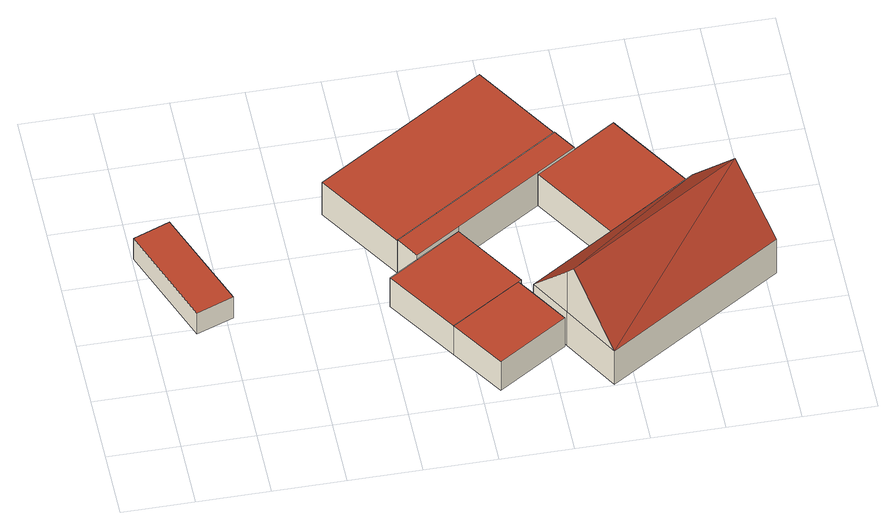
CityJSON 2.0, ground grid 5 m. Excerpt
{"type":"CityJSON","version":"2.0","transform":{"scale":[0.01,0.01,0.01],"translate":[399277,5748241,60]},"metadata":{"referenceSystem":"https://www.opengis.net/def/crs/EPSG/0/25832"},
"CityObjects":{
"building1":{"type":"Building","attributes":{"Gemeindeschluessel":"05558044","Geometrietyp2DReferenz":"3000","function":"51009_1610","roofType":"1000","measuredHeight":1.97},"geometry":[{"type":"Solid","lod":"2","boundaries":[[[[0,1,2,3]],[[4,5,1,0]],[[6,7,5,4]],[[3,2,7,6]],[[4,0,3,6]],[[1,5,7,2]]]],"semantics":{"surfaces":[{"type":"WallSurface"},{"type":"RoofSurface"},{"type":"GroundSurface"}],"values":[[0,0,0,0,1,2]]}}]},
"building2":{"type":"Building","attributes":{"Gemeindeschluessel":"05558044","Geometrietyp2DReferenz":"3000","function":"31001_2460","roofType":"1000","measuredHeight":2.7},"geometry":[{"type":"Solid","lod":"2","boundaries":[[[[8,9,10,11]],[[12,13,9,8]],[[14,15,13,12]],[[16,17,15,14]],[[18,19,17,16]],[[11,10,19,18]],[[16,14,12,8,11,18]],[[9,13,15,17,19,10]]]],"semantics":{"surfaces":[{"type":"WallSurface"},{"type":"RoofSurface"},{"type":"GroundSurface"}],"values":[[0,0,0,0,0,0,1,2]]}}]},
"building3":{"type":"Building","attributes":{"Gemeindeschluessel":"05558044","Geometrietyp2DReferenz":"3000","function":"51009_1610","roofType":"1000","measuredHeight":2.71},"geometry":[{"type":"Solid","lod":"2","boundaries":[[[[11,20,21,22]],[[18,23,20,11]],[[24,25,23,18]],[[26,27,25,24]],[[22,21,27,26]],[[24,18,11,22,26]],[[20,23,25,27,21]]]],"semantics":{"surfaces":[{"type":"WallSurface"},{"type":"RoofSurface"},{"type":"GroundSurface"}],"values":[[0,0,0,0,0,1,2]]}}]},
"building4":{"type":"Building","attributes":{"Gemeindeschluessel":"05558044","Geometrietyp2DReferenz":"3000","function":"31001_1000","roofType":"1000","measuredHeight":3.04},"geometry":[{"type":"Solid","lod":"2","boundaries":[[[[28,29,30,31]],[[32,33,29,28]],[[34,35,33,32]],[[31,30,35,34]],[[32,28,31,34]],[[29,33,35,30]]]],"semantics":{"surfaces":[{"type":"WallSurface"},{"type":"RoofSurface"},{"type":"GroundSurface"}],"values":[[0,0,0,0,1,2]]}}]},
"building5":{"type":"Building","attributes":{"Gemeindeschluessel":"05558044","Geometrietyp2DReferenz":"3000","function":"51009_1610","roofType":"1000","measuredHeight":3.13},"geometry":[{"type":"Solid","lod":"2","boundaries":[[[[36,37,38,39]],[[40,35,37,36]],[[41,33,35,40]],[[42,43,33,41]],[[44,45,43,42]],[[39,38,45,44]],[[42,41,40,36,39,44]],[[37,35,33,43,45,38]]]],"semantics":{"surfaces":[{"type":"WallSurface"},{"type":"RoofSurface"},{"type":"GroundSurface"}],"values":[[0,0,0,0,0,0,1,2]]}}]},
"building6":{"type":"Building","attributes":{"Gemeindeschluessel":"05558044","Geometrietyp2DReferenz":"3000","function":"31001_1100"},"address":[{"country":"Germany","locality":"Senden","thoroughfareNumber":"141","thoroughfareName":"Dorfbauerschaft"}],"children":["building6-1","building6-2"]},
"building6-1":{"type":"BuildingPart","attributes":{"roofType":"1000","measuredHeight":2.94},"parents":["building6"],"geometry":[{"type":"Solid","lod":"2","boundaries":[[[[46,47,48,49]],[[50,51,47,46]],[[52,53,51,50]],[[54,55,53,52]],[[52,50,46,49,54]],[[47,51,53,55,48]],[[55,54,49,48]]]],"semantics":{"surfaces":[{"type":"WallSurface"},{"type":"RoofSurface"},{"type":"GroundSurface"},{"type":"ClosureSurface"}],"values":[[0,0,0,0,1,2,3]]}}]},
"building6-2":{"type":"BuildingPart","attributes":{"roofType":"3100","measuredHeight":7.79},"parents":["building6"],"geometry":[{"type":"Solid","lod":"2","boundaries":[[[[56,57,55,54,58]],[[59,60,57,56]],[[61,62,60,59]],[[63,64,62,61]],[[65,66,64,63]],[[67,49,48,66,65]],[[56,68,69]],[[56,58,67,65,70,68]],[[59,69,61]],[[68,61,69]],[[70,65,63]],[[68,70,63,61]],[[69,59,56]],[[55,57,60,62,64,66,48]],[[49,67,58,54]],[[55,48,49,54]]]],"semantics":{"surfaces":[{"type":"WallSurface"},{"type":"RoofSurface"},{"type":"GroundSurface"},{"type":"ClosureSurface"}],"values":[[0,0,0,0,0,0,1,1,1,1,0,0,0,2,0,3]]}}]}
},
"vertices":[
[264,1787,211],[264,1787,14],[7,1688,14],[7,1688,211],[545,1056,211],[545,1056,14],[287,958,211],[287,958,14],
[1560,953,293],[1560,953,23],[1881,459,23],[1881,459,293],[1762,1081,293],[1762,1081,23],[2073,1277,293],[2073,1277,23],[2391,779,293],[2391,779,23],[2369,765,293],[2369,765,23],
[1881,459,22],[2123,88,22],[2123,88,293],[2369,765,22],[2430,669,293],[2430,669,22],[2605,394,293],[2605,394,22],
[2462,2588,324],[2462,2588,20],[1280,1840,20],[1280,1840,324],[2843,1985,324],[2843,1985,20],[1662,1238,324],[1662,1238,20],
[1762,1081,333],[1762,1081,20],[2073,1277,20],[2073,1277,333],[1662,1238,333],[2843,1985,333],[2943,1827,333],[2943,1827,20],[2669,1654,333],[2669,1654,20],
[2669,1654,315],[2669,1654,21],[3042,1057,21],[3042,1057,315],[2943,1827,315],[2943,1827,21],[3235,2012,315],[3235,2012,21],[3611,1417,315],[3611,1417,21],
[3651,1443,338],[3651,1443,21],[3611,1417,338],[4075,776,338],[4075,776,21],[2855,2,338],[2855,2,21],[2619,402,338],[2619,402,21],[2453,684,338],[2453,684,21],[3042,1057,338],[2654,343,800],[3863,1109,800],[2619,402,720]
]}
